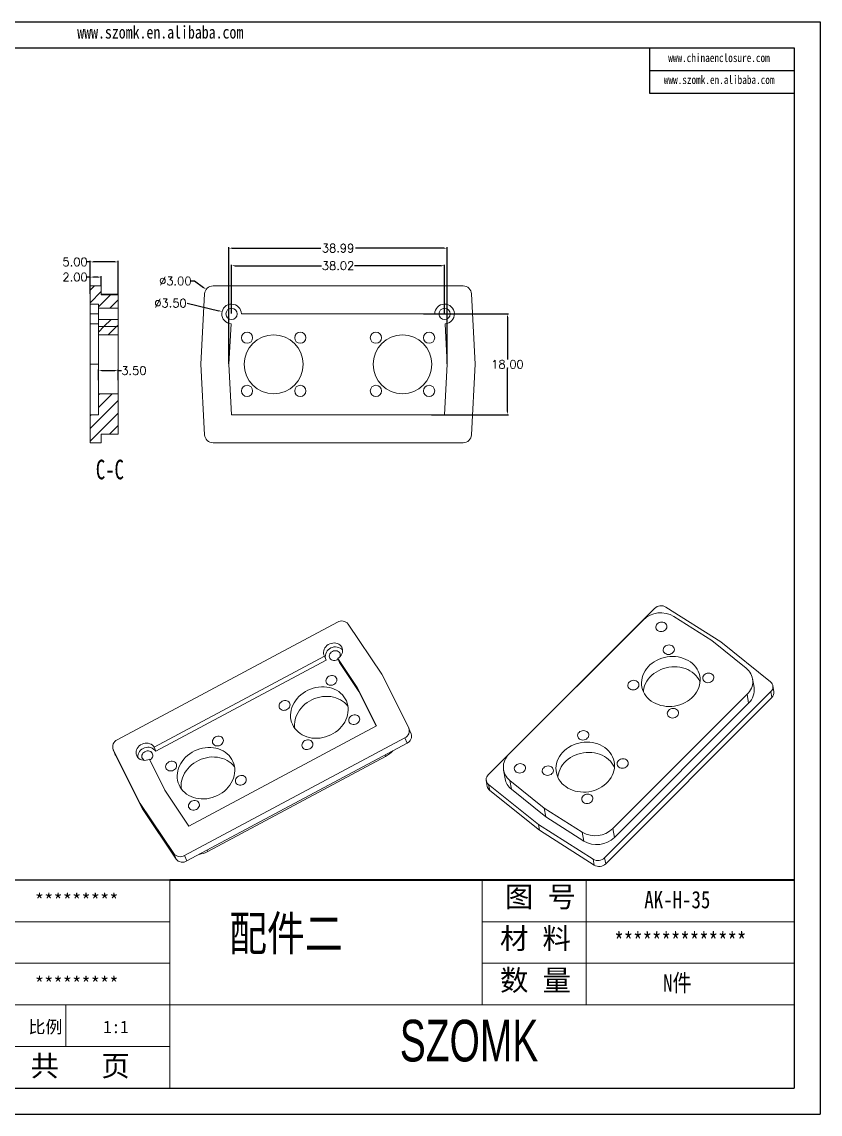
# Model space of a CAD drawing. Header units: inches. Extents: x 1430 to 4816, y 541 to 1061.
# Drawn here: x 3107.9 to 3250.4, y 573 to 768 of the extents above; entities that cross this region are included whole.
import ezdxf

# ---------------------------------------------------------------- set-up
doc = ezdxf.new("R2010")
doc.units = ezdxf.units.IN
doc.layers.add('10', color=7, linetype='Continuous')
doc.layers.add('文字', color=81, linetype='Continuous')
doc.layers.add('粗实线', color=7, linetype='Continuous', lineweight=30)
doc.layers.add('细实线', color=3, linetype='Continuous', lineweight=9)
doc.styles.add('SLDTEXTSTYLE6', font='TXT', dxfattribs={"width": 0.7})
doc.styles.get("Standard").update_dxf_attribs({"font": 'txt', "bigfont": 'gbcbig.shx'})
doc.styles.add('宋体', font='', dxfattribs={"width": 0.8, "height": 3.5})
doc.styles.add('长仿宋', font='', dxfattribs={"width": 0.7, "height": 4})
doc.styles.get('宋体').set_extended_font_data('SimSun')
doc.styles.get('长仿宋').set_extended_font_data('SimSun')
doc.dimstyles.new('2', dxfattribs={"dimtxt": 1.5, "dimasz": 0.6, "dimexe": 0.18, "dimexo": 0.0625, "dimgap": 0.09, "dimtad": 0, "dimtih": 1, "dimtoh": 1, "dimzin": 0, "dimdsep": 46, "dimtxsty": 'Standard', "dimcen": 0, "dimadec": 0, "dimazin": 2, "dimtfac": 1, "dimtofl": 0, "dimtmove": 0, "dimatfit": 3, "dimfxl": 1, "dimtolj": 1, "dimtzin": 0, "dimarcsym": 0})

# ---------------------------------------------------------------- blocks, each defined once
blk = doc.blocks.new('*D51')
at = {"color": 0, "lineweight": -2, "transparency": 16777216}
for p, q in [((3121.56, 704.02), (3121.56, 705.91)), ((3122.16, 705.73), (3124.46, 705.73)), ((3125.06, 704.02), (3125.06, 705.91)), ((3125.06, 705.73), (3125.66, 705.73))]:
    blk.add_line(p, q, dxfattribs=at)
at = {"color": 0, "transparency": 16777216}
for points in [[(3122.16, 705.83), (3122.16, 705.63), (3121.56, 705.73)], [(3124.46, 705.83), (3124.46, 705.63), (3125.06, 705.73)]]:
    blk.add_solid(points, dxfattribs=at)
at = {"layer": 'Defpoints', "color": 0, "transparency": 16777216}
for p in [(3125.06, 705.73), (3121.56, 703.96), (3125.06, 703.96)]:
    blk.add_point(p, dxfattribs=at)
at = {"color": 0, "transparency": 16777216, "insert": (3127.87, 705.73), "char_height": 1.5, "attachment_point": 5}
blk.add_mtext('\\A1;3.50', dxfattribs=at)
blk = doc.blocks.new('*D52')
at = {"color": 0, "lineweight": -2, "transparency": 16777216}
for p, q in [((3120.06, 722.42), (3119.46, 722.42)), ((3120.06, 719.77), (3120.06, 722.6)), ((3121.46, 722.42), (3120.66, 722.42)), ((3122.06, 720.91), (3122.06, 722.6))]:
    blk.add_line(p, q, dxfattribs=at)
at = {"color": 0, "transparency": 16777216}
for points in [[(3120.66, 722.52), (3120.66, 722.32), (3120.06, 722.42)], [(3121.46, 722.52), (3121.46, 722.32), (3122.06, 722.42)]]:
    blk.add_solid(points, dxfattribs=at)
at = {"layer": 'Defpoints', "color": 0, "transparency": 16777216}
for p in [(3120.06, 722.42), (3120.06, 719.7), (3122.06, 720.85)]:
    blk.add_point(p, dxfattribs=at)
at = {"color": 0, "transparency": 16777216, "insert": (3117.37, 722.42), "char_height": 1.5, "attachment_point": 5}
blk.add_mtext('\\A1;2.00', dxfattribs=at)
blk = doc.blocks.new('*D53')
at = {"color": 0, "lineweight": -2, "transparency": 16777216}
for p, q in [((3120.06, 725.13), (3119.46, 725.13)), ((3120.06, 719.41), (3120.06, 725.31)), ((3124.46, 725.13), (3120.66, 725.13)), ((3125.06, 719.41), (3125.06, 725.31))]:
    blk.add_line(p, q, dxfattribs=at)
at = {"color": 0, "transparency": 16777216}
for points in [[(3120.66, 725.23), (3120.66, 725.03), (3120.06, 725.13)], [(3124.46, 725.23), (3124.46, 725.03), (3125.06, 725.13)]]:
    blk.add_solid(points, dxfattribs=at)
at = {"layer": 'Defpoints', "color": 0, "transparency": 16777216}
for p in [(3120.06, 725.13), (3120.06, 719.35), (3125.06, 719.35)]:
    blk.add_point(p, dxfattribs=at)
at = {"color": 0, "transparency": 16777216, "insert": (3117.37, 725.13), "char_height": 1.5, "attachment_point": 5}
blk.add_mtext('\\A1;5.00', dxfattribs=at)
blk = doc.blocks.new('*D54')
at = {"color": 0, "lineweight": -2, "transparency": 16777216}
for p, q in [((3145.32, 715.91), (3145.32, 724.63)), ((3145.92, 724.45), (3161.36, 724.45)), ((3182.74, 724.45), (3167.29, 724.45)), ((3183.34, 715.91), (3183.34, 724.63))]:
    blk.add_line(p, q, dxfattribs=at)
at = {"color": 0, "transparency": 16777216}
for points in [[(3145.92, 724.55), (3145.92, 724.35), (3145.32, 724.45)], [(3182.74, 724.55), (3182.74, 724.35), (3183.34, 724.45)]]:
    blk.add_solid(points, dxfattribs=at)
at = {"layer": 'Defpoints', "color": 0, "transparency": 16777216}
for p in [(3183.34, 724.45), (3145.32, 715.85), (3183.34, 715.85)]:
    blk.add_point(p, dxfattribs=at)
at = {"color": 0, "transparency": 16777216, "insert": (3164.33, 724.45), "char_height": 1.5, "attachment_point": 5}
blk.add_mtext('\\A1;38.02', dxfattribs=at)
blk = doc.blocks.new('*D55')
at = {"color": 0, "lineweight": -2, "transparency": 16777216}
for p, q in [((3144.84, 706.91), (3144.84, 727.76)), ((3145.44, 727.58), (3161.24, 727.58)), ((3183.22, 727.58), (3167.42, 727.58)), ((3183.82, 706.91), (3183.82, 727.76))]:
    blk.add_line(p, q, dxfattribs=at)
at = {"color": 0, "transparency": 16777216}
for points in [[(3145.44, 727.68), (3145.44, 727.48), (3144.84, 727.58)], [(3183.22, 727.68), (3183.22, 727.48), (3183.82, 727.58)]]:
    blk.add_solid(points, dxfattribs=at)
at = {"layer": 'Defpoints', "color": 0, "transparency": 16777216}
for p in [(3144.84, 727.58), (3144.84, 706.85), (3183.82, 706.85)]:
    blk.add_point(p, dxfattribs=at)
at = {"color": 0, "transparency": 16777216, "insert": (3164.33, 727.58), "char_height": 1.5, "attachment_point": 5}
blk.add_mtext('\\A1;38.99', dxfattribs=at)
blk = doc.blocks.new('*D56')
at = {"color": 0, "lineweight": -2, "transparency": 16777216}
for p, q in [((3179.59, 715.85), (3194.76, 715.85)), ((3194.58, 715.25), (3194.58, 707.69)), ((3194.58, 698.45), (3194.58, 706.01)), ((3181.02, 697.85), (3194.76, 697.85))]:
    blk.add_line(p, q, dxfattribs=at)
at = {"color": 0, "transparency": 16777216}
for points in [[(3194.48, 715.25), (3194.68, 715.25), (3194.58, 715.85)], [(3194.48, 698.45), (3194.68, 698.45), (3194.58, 697.85)]]:
    blk.add_solid(points, dxfattribs=at)
at = {"layer": 'Defpoints', "color": 0, "transparency": 16777216}
for p in [(3179.53, 715.85), (3194.58, 715.85), (3180.95, 697.85)]:
    blk.add_point(p, dxfattribs=at)
at = {"color": 0, "transparency": 16777216, "insert": (3194.58, 706.85), "char_height": 1.5, "attachment_point": 5}
blk.add_mtext('\\A1;18.00', dxfattribs=at)
blk = doc.blocks.new('*D57')
at = {"color": 0, "lineweight": -2, "transparency": 16777216}
for p, q in [((3138.11, 721.73), (3138.71, 721.73)), ((3138.71, 721.73), (3140.3, 720.58))]:
    blk.add_line(p, q, dxfattribs=at)
at = {"color": 0, "transparency": 16777216}
blk.add_solid([(3140.36, 720.66), (3140.24, 720.5), (3140.79, 720.23)], dxfattribs=at)
at = {"layer": 'Defpoints', "color": 0, "transparency": 16777216}
for p in [(3140.79, 720.23), (3143.22, 718.47)]:
    blk.add_point(p, dxfattribs=at)
at = {"color": 0, "transparency": 16777216, "insert": (3135.27, 721.73), "char_height": 1.5, "attachment_point": 5}
blk.add_mtext('\\A1;∅3.00', dxfattribs=at)
blk = doc.blocks.new('*D58')
at = {"color": 0, "lineweight": -2, "transparency": 16777216}
blk.add_line((3137.37, 717.77), (3143.03, 716.4), dxfattribs=at)
at = {"color": 0, "transparency": 16777216}
blk.add_solid([(3143.06, 716.5), (3143.01, 716.3), (3143.62, 716.26)], dxfattribs=at)
at = {"layer": 'Defpoints', "color": 0, "transparency": 16777216}
for p in [(3143.62, 716.26), (3147.02, 715.43)]:
    blk.add_point(p, dxfattribs=at)
at = {"color": 0, "transparency": 16777216, "insert": (3134.41, 717.77), "char_height": 1.5, "attachment_point": 5}
blk.add_mtext('\\A1;∅3.50', dxfattribs=at)

msp = doc.modelspace()

# ---------------------------------------------------------------- hatches: boundary and pattern name
at = {"linetype": 'Continuous', "lineweight": 0}
h = msp.add_hatch(dxfattribs=at)
h.set_pattern_fill('ANSI31', color=4, scale=0.5, style=0)
h.paths.add_polyline_path([(3122.058, 720.846), (3120.058, 720.846), (3120.058, 717.596), (3121.558, 717.596), (3121.558, 716.846), (3125.058, 716.846), (3125.058, 719.226), (3122.058, 719.226)], flags=0)
h = msp.add_hatch(dxfattribs=at)
h.set_pattern_fill('ANSI31', color=4, scale=0.5, style=0)
h.paths.add_polyline_path([(3121.558, 713.57), (3125.058, 713.57), (3125.058, 714.846), (3121.558, 714.846)], flags=0)
h = msp.add_hatch(dxfattribs=at)
h.set_pattern_fill('ANSI31', color=4, scale=0.5, style=0)
h.paths.add_polyline_path([(3121.558, 712.096), (3125.058, 712.096), (3125.058, 713.57), (3121.558, 713.57)], flags=0)
h = msp.add_hatch(dxfattribs=at)
h.set_pattern_fill('ANSI31', color=4, scale=0.5, style=0)
h.paths.add_polyline_path([(3120.058, 692.846), (3122.058, 692.846), (3122.058, 694.346), (3125.058, 694.346), (3125.058, 701.596), (3121.558, 701.596), (3121.558, 697.846), (3120.058, 697.846)], flags=0)

# ---------------------------------------------------------------- linework, layer by layer
for p, q in [((2974.553, 767.996), (3250.395, 767.996)), ((3250.395, 767.996), (3250.395, 572.957)), ((2981.691, 763.353), (3245.751, 763.353)), ((3219.952, 763.353), (3219.952, 755.29)), ((3245.751, 763.353), (3245.751, 577.601)), ((3219.952, 759.322), (3245.751, 759.322)), ((3219.952, 755.29), (3245.751, 755.29)), ((3134.3, 614.751), (3078.574, 614.751)), ((2981.691, 577.601), (3245.751, 577.601)), ((2974.553, 572.957), (3250.395, 572.957))]:
    msp.add_line(p, q)
at = {"color": 7, "linetype": 'Continuous', "lineweight": 15}
for p, q in [((3120.058, 720.846), (3120.058, 717.596)), ((3120.058, 720.846), (3122.058, 720.846)), ((3122.058, 720.846), (3122.058, 719.226)), ((3142.001, 720.846), (3186.657, 720.846)), ((3122.058, 719.346), (3125.058, 719.346)), ((3125.058, 719.226), (3122.058, 719.226)), ((3125.058, 719.346), (3125.058, 719.226)), ((3125.058, 716.846), (3125.058, 719.226)), ((3139.829, 706.846), (3140.503, 719.426)), ((3188.829, 706.846), (3188.155, 719.426)), ((3120.058, 717.596), (3120.058, 715.846)), ((3121.558, 717.596), (3120.058, 717.596)), ((3121.558, 715.846), (3120.058, 715.846)), ((3120.058, 715.846), (3120.058, 714.098)), ((3121.558, 717.596), (3121.558, 716.846)), ((3125.058, 716.846), (3121.558, 716.846)), ((3121.558, 716.846), (3121.558, 714.846)), ((3125.058, 714.846), (3125.058, 716.846)), ((3181.59, 715.846), (3147.068, 715.846)), ((3121.558, 714.098), (3120.058, 714.098)), ((3120.058, 714.098), (3120.058, 706.846)), ((3121.558, 714.846), (3125.058, 714.846)), ((3121.558, 714.846), (3121.558, 713.57)), ((3125.058, 713.57), (3125.058, 714.846)), ((3145.225, 714.098), (3144.836, 706.846)), ((3183.822, 706.846), (3183.433, 714.098)), ((3125.058, 713.57), (3121.558, 713.57)), ((3121.558, 713.57), (3121.558, 712.096)), ((3125.058, 712.096), (3121.558, 712.096)), ((3121.558, 712.096), (3121.558, 701.596)), ((3125.058, 712.096), (3125.058, 713.57)), ((3125.058, 701.596), (3125.058, 712.096)), ((3121.558, 706.846), (3120.058, 706.846)), ((3120.058, 706.846), (3120.058, 697.846)), ((3139.829, 706.846), (3140.503, 694.265)), ((3144.836, 706.846), (3145.318, 697.846)), ((3183.34, 697.846), (3183.822, 706.846)), ((3188.829, 706.846), (3188.155, 694.265)), ((3121.558, 701.596), (3125.058, 701.596)), ((3121.558, 701.596), (3121.558, 697.846)), ((3125.058, 694.346), (3125.058, 701.596)), ((3120.058, 697.846), (3121.558, 697.846)), ((3120.058, 697.846), (3120.058, 692.846)), ((3145.318, 697.846), (3183.34, 697.846)), ((3125.058, 694.346), (3122.058, 694.346)), ((3122.058, 694.346), (3122.058, 692.846)), ((3122.058, 692.846), (3120.058, 692.846)), ((3186.657, 692.846), (3142.001, 692.846)), ((3220.82, 663.257), (3191.151, 633.574)), ((3232.648, 657.276), (3222.868, 663.5)), ((3218.808, 661.189), (3194.839, 637.208)), ((3231.044, 657.525), (3224.27, 661.836)), ((3124.897, 639.789), (3164.206, 660.814)), ((3172.131, 651.511), (3166.134, 660.472)), ((3237.197, 652.593), (3231.044, 657.525)), ((3232.648, 657.276), (3241.531, 650.156)), ((3161.893, 654.74), (3131.506, 638.487)), ((3162.196, 654.014), (3131.808, 637.761)), ((3162.196, 654.014), (3161.893, 654.74)), ((3167.723, 649.153), (3164.266, 654.319)), ((3164.266, 654.319), (3164.569, 653.593)), ((3168.026, 648.427), (3164.569, 653.593)), ((3172.131, 651.511), (3176.941, 641.915)), ((3238.601, 649.16), (3238.326, 650.738)), ((3171.164, 642.289), (3167.723, 649.153)), ((3168.026, 648.427), (3167.723, 649.153)), ((3171.116, 642.263), (3168.026, 648.427)), ((3211.921, 618.724), (3241.589, 648.407)), ((3213.383, 623.949), (3237.352, 647.93)), ((3237.627, 646.352), (3237.352, 647.93)), ((3241.773, 647.355), (3241.589, 648.407)), ((3242.138, 648.408), (3241.954, 649.46)), ((3212.104, 617.671), (3241.773, 647.355)), ((3213.658, 622.37), (3237.627, 646.352)), ((3137.696, 624.388), (3171.164, 642.289)), ((3177.376, 640.878), (3176.973, 641.846)), ((3176.232, 640.163), (3136.923, 619.138)), ((3176.636, 639.194), (3176.232, 640.163)), ((3124.157, 638.106), (3124.56, 637.138)), ((3128.999, 628.441), (3124.189, 638.037)), ((3124.189, 638.037), (3124.592, 637.069)), ((3131.506, 638.487), (3131.808, 637.761)), ((3176.636, 639.194), (3137.327, 618.17)), ((3124.592, 637.069), (3124.56, 637.138)), ((3129.402, 627.473), (3124.592, 637.069)), ((3130.633, 636.331), (3133.406, 630.799)), ((3172.821, 636.829), (3141.063, 619.843)), ((3193.865, 634.4), (3194.14, 632.821)), ((3190.786, 632.521), (3190.97, 631.468)), ((3194.993, 632.545), (3201.147, 627.613)), ((3194.993, 632.545), (3195.268, 630.966)), ((3133.406, 630.799), (3137.696, 624.388)), ((3200.093, 624.705), (3191.209, 631.825)), ((3191.209, 631.825), (3191.393, 630.773)), ((3200.276, 623.653), (3191.393, 630.773)), ((3195.268, 630.966), (3201.422, 626.034)), ((3128.999, 628.441), (3134.995, 619.48)), ((3128.999, 628.441), (3129.402, 627.473)), ((3129.402, 627.473), (3135.399, 618.512)), ((3201.147, 627.613), (3207.921, 623.302)), ((3201.147, 627.613), (3201.422, 626.034)), ((3200.093, 624.705), (3209.872, 618.481)), ((3200.276, 623.653), (3200.093, 624.705)), ((3201.422, 626.034), (3208.196, 621.723)), ((3200.276, 623.653), (3210.056, 617.429)), ((3208.196, 621.723), (3207.921, 623.302)), ((3213.383, 623.949), (3213.658, 622.37)), ((3135.399, 618.512), (3134.995, 619.48)), ((3136.923, 619.138), (3137.327, 618.17)), ((3210.056, 617.429), (3209.872, 618.481)), ((3211.921, 618.724), (3212.104, 617.671))]:
    msp.add_line(p, q, dxfattribs=at)
at = {"color": 8, "linetype": 'Continuous', "lineweight": 15}
for p, q in [((3172.821, 636.829), (3172.71, 637.095)), ((3140.953, 620.109), (3141.063, 619.843))]:
    msp.add_line(p, q, dxfattribs=at)
at = {"color": 7, "linetype": 'Continuous', "lineweight": 15, "flags": 128}
for points in [[(3222.714, 660.644), (3222.532, 660.745), (3222.327, 660.808), (3222.107, 660.829), (3221.884, 660.808), (3221.67, 660.745), (3221.474, 660.644), (3221.308, 660.509), (3221.179, 660.348), (3221.093, 660.168), (3221.056, 659.979), (3221.068, 659.79), (3221.129, 659.61), (3221.237, 659.449), (3221.385, 659.314), (3221.567, 659.213), (3221.773, 659.15), (3221.993, 659.129), (3222.215, 659.15), (3222.43, 659.213), (3222.625, 659.314), (3222.792, 659.449), (3222.921, 659.61), (3223.006, 659.79), (3223.044, 659.979), (3223.032, 660.168), (3222.97, 660.348), (3222.863, 660.509), (3222.714, 660.644)], [(3164.266, 654.319), (3164.503, 654.484), (3164.71, 654.679), (3164.882, 654.898), (3165.014, 655.136), (3165.102, 655.385), (3165.144, 655.639), (3165.139, 655.892), (3165.086, 656.135), (3164.988, 656.362), (3164.848, 656.568), (3164.668, 656.745), (3164.454, 656.891), (3164.211, 656.999), (3163.948, 657.068), (3163.67, 657.095), (3163.385, 657.08), (3163.102, 657.023), (3162.828, 656.926), (3162.571, 656.791), (3162.338, 656.622), (3162.134, 656.424), (3161.967, 656.203), (3161.84, 655.963), (3161.758, 655.713), (3161.721, 655.459), (3161.732, 655.207), (3161.79, 654.965), (3161.893, 654.74)], [(3164.616, 655.309), (3164.499, 655.461), (3164.343, 655.582), (3164.156, 655.666), (3163.949, 655.708), (3163.731, 655.707), (3163.513, 655.662), (3163.306, 655.576), (3163.121, 655.452), (3162.967, 655.298), (3162.851, 655.121), (3162.78, 654.93), (3162.757, 654.734), (3162.782, 654.543), (3162.856, 654.367), (3162.973, 654.215), (3163.129, 654.094), (3163.316, 654.01), (3163.523, 653.968), (3163.741, 653.969), (3163.959, 654.014), (3164.165, 654.1), (3164.317, 654.197)], [(3224.032, 656.555), (3223.851, 656.656), (3223.645, 656.719), (3223.425, 656.74), (3223.202, 656.719), (3222.988, 656.656), (3222.793, 656.555), (3222.626, 656.42), (3222.497, 656.259), (3222.412, 656.079), (3222.374, 655.89), (3222.386, 655.701), (3222.448, 655.521), (3222.555, 655.36), (3222.704, 655.225), (3222.885, 655.124), (3223.091, 655.061), (3223.311, 655.04), (3223.534, 655.061), (3223.748, 655.124), (3223.943, 655.225), (3224.11, 655.36), (3224.239, 655.521), (3224.325, 655.7), (3224.362, 655.89), (3224.35, 656.079), (3224.289, 656.259), (3224.181, 656.42), (3224.032, 656.555)], [(3227.224, 653.703), (3226.838, 653.952), (3226.424, 654.167), (3225.985, 654.346), (3225.526, 654.488), (3225.051, 654.591), (3224.565, 654.654), (3224.07, 654.678), (3223.573, 654.66), (3223.077, 654.603), (3222.587, 654.506), (3222.107, 654.37), (3221.642, 654.196), (3221.196, 653.986), (3220.774, 653.742), (3220.377, 653.466), (3220.012, 653.161), (3219.68, 652.828), (3219.385, 652.473), (3219.129, 652.096), (3218.915, 651.703), (3218.744, 651.296), (3218.619, 650.88), (3218.54, 650.457), (3218.508, 650.032), (3218.524, 649.609), (3218.587, 649.191), (3218.696, 648.783), (3218.851, 648.387), (3219.05, 648.008), (3219.292, 647.649), (3219.574, 647.314), (3219.893, 647.004), (3220.248, 646.724), (3220.634, 646.475), (3221.048, 646.26), (3221.486, 646.08), (3221.945, 645.939), (3222.42, 645.836), (3222.907, 645.772), (3223.401, 645.749), (3223.899, 645.766), (3224.395, 645.824), (3224.885, 645.921), (3225.364, 646.057), (3225.829, 646.231), (3226.275, 646.441), (3226.698, 646.685), (3227.094, 646.961), (3227.459, 647.266), (3227.791, 647.598), (3228.087, 647.954), (3228.342, 648.33), (3228.556, 648.724), (3228.727, 649.13), (3228.852, 649.547), (3228.931, 649.97), (3228.963, 650.394), (3228.947, 650.818), (3228.885, 651.235), (3228.775, 651.644), (3228.62, 652.039), (3228.421, 652.418), (3228.179, 652.777), (3227.898, 653.113), (3227.578, 653.423), (3227.224, 653.703)], [(3218.84, 648.412), (3218.861, 648.615), (3218.94, 649.038), (3219.065, 649.455), (3219.236, 649.861), (3219.45, 650.255), (3219.705, 650.631), (3220.001, 650.987), (3220.333, 651.319), (3220.698, 651.624), (3221.094, 651.9), (3221.517, 652.144), (3221.963, 652.354), (3222.428, 652.528), (3222.908, 652.664), (3223.398, 652.761), (3223.893, 652.819), (3224.391, 652.836), (3224.885, 652.813), (3225.372, 652.749), (3225.847, 652.646), (3226.306, 652.504), (3226.744, 652.325), (3227.158, 652.11), (3227.544, 651.861), (3227.899, 651.581), (3228.218, 651.271), (3228.5, 650.936), (3228.742, 650.577), (3228.941, 650.198), (3228.952, 650.173)], [(3231.079, 651.516), (3231.228, 651.382), (3231.335, 651.22), (3231.397, 651.041), (3231.409, 650.851), (3231.371, 650.662), (3231.286, 650.482), (3231.157, 650.321), (3230.99, 650.187), (3230.795, 650.085), (3230.58, 650.022), (3230.358, 650.001), (3230.138, 650.023), (3229.932, 650.085), (3229.75, 650.187), (3229.602, 650.322), (3229.494, 650.483), (3229.433, 650.663), (3229.421, 650.852), (3229.458, 651.041), (3229.544, 651.221), (3229.673, 651.382), (3229.839, 651.517), (3230.035, 651.618), (3230.249, 651.681), (3230.472, 651.702), (3230.692, 651.681), (3230.897, 651.618), (3231.079, 651.516)], [(3162.251, 649.933), (3162.178, 650.109), (3162.152, 650.3), (3162.175, 650.495), (3162.247, 650.687), (3162.362, 650.864), (3162.517, 651.018), (3162.702, 651.141), (3162.908, 651.228), (3163.126, 651.272), (3163.344, 651.274), (3163.552, 651.232), (3163.738, 651.148), (3163.894, 651.027), (3164.012, 650.875), (3164.085, 650.699), (3164.111, 650.508), (3164.087, 650.312), (3164.016, 650.121), (3163.9, 649.944), (3163.746, 649.789), (3163.561, 649.666), (3163.354, 649.58), (3163.136, 649.535), (3162.918, 649.534), (3162.711, 649.576), (3162.525, 649.66), (3162.369, 649.781), (3162.251, 649.933)], [(3217.721, 650.24), (3217.539, 650.341), (3217.333, 650.404), (3217.113, 650.425), (3216.891, 650.404), (3216.676, 650.341), (3216.481, 650.24), (3216.315, 650.105), (3216.186, 649.944), (3216.1, 649.765), (3216.062, 649.575), (3216.075, 649.386), (3216.136, 649.206), (3216.244, 649.045), (3216.392, 648.91), (3216.574, 648.809), (3216.78, 648.746), (3217, 648.725), (3217.222, 648.746), (3217.437, 648.809), (3217.632, 648.91), (3217.798, 649.045), (3217.928, 649.206), (3218.013, 649.386), (3218.051, 649.575), (3218.038, 649.764), (3217.977, 649.944), (3217.869, 650.105), (3217.721, 650.24)], [(3165.612, 647.136), (3165.376, 647.493), (3165.101, 647.824), (3164.789, 648.127), (3164.442, 648.398), (3164.065, 648.635), (3163.659, 648.837), (3163.229, 649.001), (3162.779, 649.125), (3162.312, 649.209), (3161.834, 649.252), (3161.348, 649.253), (3160.859, 649.213), (3160.371, 649.132), (3159.888, 649.01), (3159.416, 648.849), (3158.958, 648.649), (3158.518, 648.414), (3158.101, 648.145), (3157.709, 647.844), (3157.348, 647.515), (3157.019, 647.159), (3156.727, 646.782), (3156.473, 646.384), (3156.26, 645.972), (3156.09, 645.547), (3155.964, 645.115), (3155.883, 644.678), (3155.849, 644.241), (3155.862, 643.809), (3155.921, 643.383), (3156.026, 642.97), (3156.175, 642.572), (3156.369, 642.192), (3156.604, 641.836), (3156.879, 641.504), (3157.191, 641.202), (3157.538, 640.93), (3157.916, 640.693), (3158.322, 640.491), (3158.751, 640.328), (3159.202, 640.203), (3159.668, 640.119), (3160.146, 640.076), (3160.632, 640.075), (3161.122, 640.115), (3161.61, 640.197), (3162.092, 640.318), (3162.564, 640.48), (3163.023, 640.679), (3163.462, 640.914), (3163.88, 641.183), (3164.271, 641.484), (3164.633, 641.813), (3164.961, 642.169), (3165.254, 642.547), (3165.508, 642.944), (3165.721, 643.356), (3165.891, 643.781), (3166.017, 644.213), (3166.097, 644.65), (3166.131, 645.087), (3166.119, 645.52), (3166.06, 645.945), (3165.955, 646.358), (3165.805, 646.757), (3165.612, 647.136)], [(3156.6, 641.841), (3156.568, 642.114), (3156.555, 642.547), (3156.589, 642.984), (3156.67, 643.42), (3156.796, 643.853), (3156.966, 644.277), (3157.179, 644.69), (3157.433, 645.087), (3157.725, 645.465), (3158.054, 645.82), (3158.415, 646.15), (3158.807, 646.451), (3159.224, 646.72), (3159.664, 646.955), (3160.122, 647.154), (3160.594, 647.315), (3161.077, 647.437), (3161.565, 647.519), (3162.054, 647.559), (3162.54, 647.557), (3163.018, 647.515), (3163.485, 647.431), (3163.935, 647.306), (3164.365, 647.142), (3164.771, 646.941), (3165.148, 646.703), (3165.495, 646.432), (3165.807, 646.129), (3166.082, 645.798), (3166.086, 645.793)], [(3153.889, 645.46), (3153.815, 645.636), (3153.789, 645.827), (3153.813, 646.023), (3153.884, 646.214), (3154, 646.391), (3154.154, 646.545), (3154.339, 646.669), (3154.546, 646.755), (3154.764, 646.8), (3154.982, 646.801), (3155.189, 646.759), (3155.376, 646.675), (3155.531, 646.554), (3155.649, 646.402), (3155.723, 646.226), (3155.748, 646.035), (3155.725, 645.839), (3155.654, 645.648), (3155.538, 645.471), (3155.383, 645.317), (3155.198, 645.194), (3154.992, 645.107), (3154.774, 645.062), (3154.556, 645.061), (3154.348, 645.103), (3154.162, 645.187), (3154.006, 645.308), (3153.889, 645.46)], [(3166.331, 642.926), (3166.449, 642.774), (3166.605, 642.653), (3166.791, 642.569), (3166.999, 642.527), (3167.217, 642.528), (3167.434, 642.573), (3167.641, 642.66), (3167.826, 642.783), (3167.98, 642.937), (3168.096, 643.114), (3168.168, 643.305), (3168.191, 643.501), (3168.165, 643.692), (3168.092, 643.868), (3167.974, 644.02), (3167.818, 644.141), (3167.632, 644.225), (3167.425, 644.267), (3167.207, 644.266), (3166.989, 644.221), (3166.782, 644.135), (3166.597, 644.011), (3166.443, 643.857), (3166.327, 643.68), (3166.256, 643.489), (3166.232, 643.293), (3166.258, 643.102), (3166.331, 642.926)], [(3224.768, 645.201), (3224.916, 645.067), (3225.024, 644.906), (3225.085, 644.726), (3225.097, 644.537), (3225.06, 644.347), (3224.974, 644.168), (3224.845, 644.006), (3224.679, 643.872), (3224.483, 643.771), (3224.269, 643.708), (3224.046, 643.686), (3223.826, 643.708), (3223.621, 643.771), (3223.439, 643.872), (3223.29, 644.007), (3223.183, 644.168), (3223.121, 644.348), (3223.109, 644.537), (3223.147, 644.726), (3223.232, 644.906), (3223.361, 645.067), (3223.528, 645.202), (3223.723, 645.303), (3223.937, 645.366), (3224.16, 645.387), (3224.38, 645.366), (3224.586, 645.303), (3224.768, 645.201)], [(3143.766, 640.046), (3143.648, 640.198), (3143.492, 640.319), (3143.306, 640.403), (3143.099, 640.445), (3142.88, 640.444), (3142.663, 640.399), (3142.456, 640.313), (3142.271, 640.19), (3142.117, 640.035), (3142.001, 639.858), (3141.929, 639.667), (3141.906, 639.471), (3141.932, 639.28), (3142.005, 639.104), (3142.123, 638.952), (3142.279, 638.831), (3142.465, 638.747), (3142.672, 638.705), (3142.891, 638.706), (3143.108, 638.751), (3143.315, 638.838), (3143.5, 638.961), (3143.654, 639.115), (3143.77, 639.292), (3143.841, 639.483), (3143.865, 639.679), (3143.839, 639.87), (3143.766, 640.046)], [(3157.969, 638.454), (3158.087, 638.301), (3158.242, 638.18), (3158.429, 638.097), (3158.636, 638.054), (3158.854, 638.056), (3159.072, 638.101), (3159.279, 638.187), (3159.464, 638.31), (3159.618, 638.464), (3159.734, 638.641), (3159.805, 638.833), (3159.829, 639.029), (3159.803, 639.219), (3159.729, 639.395), (3159.612, 639.548), (3159.456, 639.669), (3159.27, 639.752), (3159.062, 639.795), (3158.844, 639.793), (3158.626, 639.748), (3158.42, 639.662), (3158.235, 639.539), (3158.08, 639.385), (3157.965, 639.208), (3157.893, 639.016), (3157.87, 638.82), (3157.895, 638.63), (3157.969, 638.454)], [(3208.752, 641.266), (3208.9, 641.131), (3209.008, 640.97), (3209.069, 640.79), (3209.082, 640.601), (3209.044, 640.412), (3208.958, 640.232), (3208.829, 640.071), (3208.663, 639.936), (3208.467, 639.835), (3208.253, 639.772), (3208.03, 639.751), (3207.811, 639.772), (3207.605, 639.835), (3207.423, 639.937), (3207.275, 640.071), (3207.167, 640.233), (3207.106, 640.412), (3207.093, 640.602), (3207.131, 640.791), (3207.216, 640.971), (3207.346, 641.132), (3207.512, 641.266), (3207.707, 641.368), (3207.922, 641.431), (3208.144, 641.452), (3208.364, 641.43), (3208.57, 641.368), (3208.752, 641.266)], [(3131.506, 638.487), (3131.36, 638.69), (3131.175, 638.864), (3130.958, 639.005), (3130.713, 639.109), (3130.447, 639.173), (3130.168, 639.195), (3129.883, 639.175), (3129.601, 639.113), (3129.328, 639.011), (3129.074, 638.872), (3128.843, 638.7), (3128.644, 638.499), (3128.482, 638.275), (3128.36, 638.034), (3128.282, 637.782), (3128.252, 637.528), (3128.268, 637.277), (3128.331, 637.037), (3128.44, 636.814), (3128.59, 636.615), (3128.779, 636.445), (3129, 636.308), (3129.248, 636.209), (3129.516, 636.15), (3129.796, 636.133), (3130.081, 636.158), (3130.363, 636.224), (3130.633, 636.331)], [(3131.148, 637.408), (3131.03, 637.56), (3130.874, 637.682), (3130.688, 637.765), (3130.481, 637.808), (3130.263, 637.806), (3130.045, 637.761), (3129.838, 637.675), (3129.653, 637.552), (3129.499, 637.398), (3129.383, 637.22), (3129.312, 637.029), (3129.288, 636.833), (3129.314, 636.642), (3129.387, 636.467), (3129.505, 636.314), (3129.661, 636.193), (3129.784, 636.132)], [(3145.366, 636.307), (3145.13, 636.664), (3144.856, 636.995), (3144.543, 637.298), (3144.197, 637.569), (3143.819, 637.807), (3143.413, 638.008), (3142.983, 638.172), (3142.533, 638.297), (3142.067, 638.381), (3141.588, 638.423), (3141.102, 638.425), (3140.613, 638.385), (3140.125, 638.303), (3139.643, 638.181), (3139.17, 638.02), (3138.712, 637.821), (3138.272, 637.586), (3137.855, 637.316), (3137.464, 637.016), (3137.102, 636.686), (3136.774, 636.331), (3136.481, 635.953), (3136.227, 635.556), (3136.014, 635.143), (3135.844, 634.719), (3135.718, 634.286), (3135.638, 633.85), (3135.604, 633.413), (3135.616, 632.98), (3135.675, 632.555), (3135.78, 632.141), (3135.93, 631.743), (3136.123, 631.364), (3136.358, 631.007), (3136.633, 630.676), (3136.946, 630.373), (3137.292, 630.102), (3137.67, 629.864), (3138.076, 629.663), (3138.506, 629.499), (3138.956, 629.375), (3139.422, 629.291), (3139.901, 629.248), (3140.387, 629.246), (3140.876, 629.287), (3141.364, 629.368), (3141.846, 629.49), (3142.319, 629.651), (3142.777, 629.85), (3143.217, 630.086), (3143.634, 630.355), (3144.025, 630.655), (3144.387, 630.985), (3144.715, 631.34), (3145.008, 631.718), (3145.262, 632.115), (3145.475, 632.528), (3145.645, 632.952), (3145.771, 633.385), (3145.851, 633.822), (3145.885, 634.258), (3145.873, 634.691), (3145.814, 635.116), (3145.709, 635.53), (3145.559, 635.928), (3145.366, 636.307)], [(3211.943, 638.415), (3211.557, 638.664), (3211.143, 638.879), (3210.705, 639.058), (3210.246, 639.2), (3209.771, 639.303), (3209.284, 639.366), (3208.789, 639.389), (3208.292, 639.372), (3207.796, 639.314), (3207.306, 639.217), (3206.826, 639.081), (3206.362, 638.907), (3205.916, 638.697), (3205.493, 638.454), (3205.097, 638.178), (3204.731, 637.872), (3204.399, 637.54), (3204.104, 637.184), (3203.848, 636.808), (3203.634, 636.415), (3203.464, 636.008), (3203.338, 635.591), (3203.26, 635.169), (3203.228, 634.744), (3203.243, 634.321), (3203.306, 633.903), (3203.415, 633.494), (3203.57, 633.099), (3203.77, 632.72), (3204.011, 632.361), (3204.293, 632.025), (3204.613, 631.716), (3204.967, 631.435), (3205.353, 631.186), (3205.767, 630.971), (3206.205, 630.792), (3206.664, 630.65), (3207.139, 630.547), (3207.626, 630.484), (3208.12, 630.461), (3208.618, 630.478), (3209.114, 630.535), (3209.604, 630.633), (3210.083, 630.769), (3210.548, 630.942), (3210.994, 631.152), (3211.417, 631.396), (3211.813, 631.672), (3212.179, 631.978), (3212.511, 632.31), (3212.806, 632.666), (3213.062, 633.042), (3213.276, 633.435), (3213.446, 633.842), (3213.571, 634.258), (3213.65, 634.681), (3213.682, 635.106), (3213.667, 635.529), (3213.604, 635.947), (3213.495, 636.355), (3213.34, 636.751), (3213.14, 637.13), (3212.899, 637.489), (3212.617, 637.825), (3212.297, 638.134), (3211.943, 638.415)], [(3135.403, 635.573), (3135.286, 635.726), (3135.13, 635.847), (3134.944, 635.931), (3134.736, 635.973), (3134.518, 635.971), (3134.3, 635.926), (3134.094, 635.84), (3133.909, 635.717), (3133.754, 635.563), (3133.638, 635.386), (3133.567, 635.194), (3133.544, 634.998), (3133.569, 634.808), (3133.643, 634.632), (3133.761, 634.479), (3133.916, 634.358), (3134.103, 634.275), (3134.31, 634.232), (3134.528, 634.234), (3134.746, 634.279), (3134.953, 634.365), (3135.138, 634.488), (3135.292, 634.642), (3135.408, 634.819), (3135.479, 635.011), (3135.503, 635.207), (3135.477, 635.397), (3135.403, 635.573)], [(3136.354, 631.012), (3136.322, 631.286), (3136.31, 631.718), (3136.344, 632.155), (3136.424, 632.592), (3136.55, 633.024), (3136.72, 633.449), (3136.933, 633.861), (3137.187, 634.259), (3137.48, 634.637), (3137.808, 634.992), (3138.17, 635.321), (3138.561, 635.622), (3138.978, 635.891), (3139.418, 636.126), (3139.876, 636.326), (3140.349, 636.487), (3140.831, 636.609), (3141.319, 636.69), (3141.808, 636.73), (3142.294, 636.729), (3142.773, 636.686), (3143.239, 636.602), (3143.689, 636.478), (3144.119, 636.314), (3144.525, 636.112), (3144.903, 635.875), (3145.249, 635.604), (3145.561, 635.301), (3145.836, 634.97), (3145.84, 634.964)], [(3203.559, 633.123), (3203.58, 633.327), (3203.659, 633.75), (3203.785, 634.166), (3203.955, 634.573), (3204.169, 634.966), (3204.425, 635.343), (3204.72, 635.698), (3205.052, 636.03), (3205.418, 636.336), (3205.814, 636.612), (3206.237, 636.856), (3206.682, 637.066), (3207.147, 637.239), (3207.627, 637.376), (3208.117, 637.473), (3208.613, 637.53), (3209.11, 637.548), (3209.605, 637.524), (3210.092, 637.461), (3210.567, 637.358), (3211.025, 637.216), (3211.464, 637.037), (3211.878, 636.822), (3212.264, 636.573), (3212.618, 636.292), (3212.938, 635.983), (3213.22, 635.647), (3213.461, 635.288), (3213.66, 634.909), (3213.672, 634.885)], [(3215.798, 636.228), (3215.617, 636.329), (3215.411, 636.392), (3215.191, 636.414), (3214.968, 636.392), (3214.754, 636.329), (3214.559, 636.228), (3214.392, 636.093), (3214.263, 635.932), (3214.178, 635.753), (3214.14, 635.563), (3214.152, 635.374), (3214.214, 635.194), (3214.321, 635.033), (3214.47, 634.898), (3214.651, 634.797), (3214.857, 634.734), (3215.077, 634.713), (3215.3, 634.734), (3215.514, 634.797), (3215.709, 634.898), (3215.876, 635.033), (3216.005, 635.194), (3216.091, 635.374), (3216.128, 635.563), (3216.116, 635.752), (3216.055, 635.932), (3215.947, 636.093), (3215.798, 636.228)], [(3197.454, 635.37), (3197.272, 635.472), (3197.066, 635.535), (3196.846, 635.556), (3196.624, 635.535), (3196.409, 635.472), (3196.214, 635.371), (3196.047, 635.236), (3195.918, 635.075), (3195.833, 634.895), (3195.795, 634.706), (3195.807, 634.517), (3195.869, 634.337), (3195.976, 634.176), (3196.125, 634.041), (3196.307, 633.94), (3196.512, 633.877), (3196.732, 633.855), (3196.955, 633.877), (3197.169, 633.939), (3197.365, 634.041), (3197.531, 634.175), (3197.66, 634.336), (3197.746, 634.516), (3197.783, 634.705), (3197.771, 634.895), (3197.71, 635.074), (3197.602, 635.236), (3197.454, 635.37)], [(3202.44, 634.951), (3202.589, 634.817), (3202.696, 634.655), (3202.758, 634.476), (3202.77, 634.286), (3202.732, 634.097), (3202.647, 633.918), (3202.518, 633.756), (3202.351, 633.622), (3202.156, 633.52), (3201.942, 633.458), (3201.719, 633.436), (3201.499, 633.458), (3201.293, 633.521), (3201.111, 633.622), (3200.963, 633.757), (3200.855, 633.918), (3200.794, 634.098), (3200.782, 634.287), (3200.819, 634.476), (3200.905, 634.656), (3201.034, 634.817), (3201.201, 634.952), (3201.396, 635.053), (3201.61, 635.116), (3201.833, 635.137), (3202.053, 635.116), (3202.259, 635.053), (3202.44, 634.951)], [(3147.846, 633.039), (3147.92, 632.864), (3147.945, 632.673), (3147.922, 632.477), (3147.85, 632.286), (3147.735, 632.108), (3147.58, 631.954), (3147.395, 631.831), (3147.189, 631.745), (3146.971, 631.7), (3146.753, 631.698), (3146.545, 631.741), (3146.359, 631.824), (3146.203, 631.946), (3146.086, 632.098), (3146.012, 632.274), (3145.986, 632.464), (3146.01, 632.66), (3146.081, 632.852), (3146.197, 633.029), (3146.351, 633.183), (3146.536, 633.306), (3146.743, 633.392), (3146.961, 633.437), (3147.179, 633.439), (3147.386, 633.397), (3147.572, 633.313), (3147.728, 633.192), (3147.846, 633.039)], [(3209.487, 629.913), (3209.305, 630.014), (3209.099, 630.077), (3208.879, 630.099), (3208.657, 630.077), (3208.442, 630.015), (3208.247, 629.913), (3208.081, 629.779), (3207.952, 629.618), (3207.866, 629.438), (3207.828, 629.249), (3207.841, 629.059), (3207.902, 628.88), (3208.01, 628.718), (3208.158, 628.584), (3208.34, 628.482), (3208.546, 628.419), (3208.766, 628.398), (3208.988, 628.419), (3209.203, 628.482), (3209.398, 628.583), (3209.564, 628.718), (3209.694, 628.879), (3209.779, 629.059), (3209.817, 629.248), (3209.804, 629.437), (3209.743, 629.617), (3209.635, 629.778), (3209.487, 629.913)], [(3139.484, 628.567), (3139.557, 628.391), (3139.583, 628.2), (3139.559, 628.004), (3139.488, 627.813), (3139.372, 627.636), (3139.218, 627.482), (3139.033, 627.358), (3138.826, 627.272), (3138.608, 627.227), (3138.39, 627.226), (3138.183, 627.268), (3137.997, 627.352), (3137.841, 627.473), (3137.723, 627.625), (3137.65, 627.801), (3137.624, 627.992), (3137.647, 628.188), (3137.719, 628.379), (3137.834, 628.556), (3137.989, 628.71), (3138.174, 628.834), (3138.381, 628.92), (3138.598, 628.965), (3138.816, 628.966), (3139.024, 628.924), (3139.21, 628.84), (3139.366, 628.719), (3139.484, 628.567)]]:
    msp.add_lwpolyline(points, dxfattribs=at)
at = {"color": 7, "linetype": 'Continuous', "lineweight": 15}
for centre, radius in [((3145.318, 715.846), 1), ((3183.34, 715.846), 1), ((3148.079, 711.596), 1), ((3152.829, 706.846), 5.25), ((3157.579, 711.596), 1), ((3171.079, 711.596), 1), ((3175.829, 706.846), 5.25), ((3180.579, 711.596), 1), ((3148.079, 702.096), 1), ((3157.579, 702.096), 1), ((3171.079, 702.096), 1), ((3180.579, 702.096), 1)]:
    msp.add_circle(centre, radius, dxfattribs=at)
for centre, radius, start, end in [((3142.001, 719.346), 1.5, 90, 176.93351), ((3186.657, 719.346), 1.5, 3.06649, 90), ((3145.318, 715.846), 1.75, 0, 266.93351), ((3183.34, 715.846), 1.75, 273.06649, 180), ((3142.001, 694.346), 1.5, 183.06649, 270), ((3186.657, 694.346), 1.5, 270, 356.93351), ((3222.002, 662.046), 1.693, 59.22273, 134.29092), ((3221.96, 657.962), 4.511, 59.1942, 134.31945), ((3164.977, 659.553), 1.478, 38.44775, 121.44153), ((3163.854, 654.584), 1.806, 44.48198, 188.27668), ((3163.941, 654.93), 0.775, 336.00862, 29.29853), ((3235.308, 650.197), 3.052, 312.04831, 51.74968), ((3240.823, 649.257), 1.144, 312.02149, 51.77649), ((3235.439, 648.683), 3.198, 313.18403, 8.56687), ((3240.947, 648.231), 1.204, 313.30639, 8.44451), ((3175.684, 641.404), 1.357, 293.83399, 22.12586), ((3125.446, 638.548), 1.357, 113.83399, 202.12586), ((3176.079, 640.444), 1.368, 294.02473, 18.48932), ((3130.366, 636.671), 1.808, 37.09321, 180.62186), ((3170.719, 640.79), 4.484, 297.95954, 318.74148), ((3130.353, 637.016), 0.886, 292.91988, 26.25312), ((3196.883, 634.942), 3.052, 132.04831, 231.74969), ((3191.917, 632.724), 1.144, 132.02149, 231.77649), ((3197.14, 633.375), 3.051, 190.45886, 232.15436), ((3192.091, 631.673), 1.14, 190.37608, 232.23713), ((3210.231, 627.177), 4.511, 239.19419, 314.31945), ((3210.506, 625.595), 4.508, 239.16806, 314.34558), ((3136.152, 620.399), 1.478, 218.44775, 301.44153), ((3136.556, 619.431), 1.478, 218.44775, 301.44153), ((3138.862, 623.952), 4.661, 277.93964, 298.17769), ((3210.738, 619.935), 1.693, 239.22273, 314.29092), ((3210.922, 618.883), 1.693, 239.22273, 314.29092)]:
    msp.add_arc(centre, radius, start, end, dxfattribs=at)
at = {"layer": '粗实线', "color": 7, "lineweight": 40}
msp.add_line((3245.751, 614.751), (3134.3, 614.751), dxfattribs=at)
at = {"layer": '细实线', "color": 7}
for p, q in [((3134.3, 614.751), (3134.3, 577.601)), ((3190.026, 614.751), (3190.026, 592.461)), ((3208.601, 614.751), (3208.601, 592.617)), ((3134.3, 607.321), (3078.574, 607.321)), ((3245.751, 607.321), (3190.026, 607.321)), ((3134.3, 599.891), (3078.574, 599.891)), ((3245.751, 599.891), (3190.026, 599.891)), ((3245.751, 592.461), (3078.574, 592.461)), ((3115.725, 592.461), (3115.725, 585.031)), ((3134.3, 585.031), (3078.574, 585.031))]:
    msp.add_line(p, q, dxfattribs=at)

# ---------------------------------------------------------------- texts
at = {"char_height": 2.44351, "width": 1388.76888, "attachment_point": 1}
for insert in [(3110.183, 612.328), (3110.183, 597.468)]:
    msp.add_mtext('{\\fSimHei|b0|i0|c134|p49;*********}', dxfattribs=dict(at, insert=insert))
at = {"layer": '10', "color": 0, "insert": (3123.584, 689.812), "char_height": 3.5, "attachment_point": 2, "style": 'SLDTEXTSTYLE6'}
msp.add_mtext('C-C', dxfattribs=at)
at = {"layer": '文字', "color": 0, "attachment_point": 1, "style": '宋体'}
for s, insert, char_height, width in [('www.szomk.en.alibaba.com', (3117.758, 767.285), 2.2703, 39.88705), ('www.chinaenclosure.com', (3223.276, 762.332), 1.51354, 26.59137), ('www.szomk.en.alibaba.com', (3222.485, 758.412), 1.51354, 26.59137), ('{\\H1.111x;AK-H-35}', (3218.997, 612.81), 2.78628, 32.21254), ('配件二', (3144.883, 608.337), 6.1917, 79.15912), ('{\\H1.111x;**************}', (3213.637, 605.38), 2.78628, 32.21254), ('{\\H1.111x;N件}', (3222.367, 597.95), 2.78628, 32.21254)]:
    msp.add_mtext(s, dxfattribs=dict(at, insert=insert, char_height=char_height, width=width))
at = {"layer": '粗实线', "insert": (3175.347, 589.8), "char_height": 7.43008, "width": 83.32104, "attachment_point": 1, "style": '长仿宋'}
msp.add_mtext('{\\fSTXinwei|b0|i0|c134|p2;SZOMK}', dxfattribs=at)
at = {"layer": '细实线', "color": 7, "attachment_point": 1}
for s, insert, char_height, width in [('{\\fSimSun|b0|i0|c134|p54;图 号}', (3194.111, 613.623), 3.71504, 18.57521), ('{\\fSimSun|b0|i0|c134|p54;材 料   }', (3193.23, 606.193), 3.71504, 18.57521), ('{\\fSimSun|b0|i0|c134|p54;数 量}', (3193.248, 598.726), 3.71504, 16.78503), ('{\\fSimSun|b0|i0|c134|p54;比例}', (3109.038, 589.647), 2.22903, 9.78473), ('{\\fSimSun|b0|i0|c134|p54;1:1}', (3122.389, 589.647), 2.22903, 9.78473), ('{\\fSimSun|b0|i0|c134|p54; 共   页}', (3106.892, 583.438), 3.71504, 27.86281)]:
    msp.add_mtext(s, dxfattribs=dict(at, insert=insert, char_height=char_height, width=width))

# ---------------------------------------------------------------- dimensions: what is measured, and where the dimension line sits
for base, p1, p2, picture, middle in [((3144.836, 727.581), (3183.822, 706.846), (3144.836, 706.846), '*D55', (3164.329, 727.581)), ((3120.058, 725.129), (3125.058, 719.346), (3120.058, 719.346), '*D53', (3117.368, 725.129))]:
    dim = msp.add_linear_dim(base=base, p1=p1, p2=p2, dimstyle='2')
    dim.commit()
    dim.dimension.update_dxf_attribs({"geometry": picture, "text_midpoint": middle, "dimtype": 160})
for base, p1, p2, picture, middle in [((3183.34, 724.454), (3145.318, 715.846), (3183.34, 715.846), '*D54', (3164.329, 724.454)), ((3120.058, 722.416), (3122.058, 720.846), (3120.058, 719.705), '*D52', (3117.368, 722.416)), ((3125.058, 705.732), (3121.558, 703.962), (3125.058, 703.962), '*D51', (3127.873, 705.732))]:
    dim = msp.add_linear_dim(base=base, p1=p1, p2=p2, dimstyle='2')
    dim.commit()
    dim.dimension.update_dxf_attribs({"geometry": picture, "text_midpoint": middle})
for p1, p2, picture, middle in [((3143.216, 718.466), (3140.786, 720.225), '*D57', (3135.274, 721.726)), ((3147.019, 715.433), (3143.618, 716.258), '*D58', (3137.372, 717.773))]:
    dim = msp.add_diameter_dim_2p(p1=p1, p2=p2, dimstyle='2')
    dim.commit()
    dim.dimension.update_dxf_attribs({"geometry": picture, "text_midpoint": middle, "dimtype": 163})
dim = msp.add_linear_dim(base=(3194.578, 715.846), p1=(3180.954, 697.846), p2=(3179.529, 715.846), angle=90, dimstyle='2')
dim.commit()
dim.dimension.update_dxf_attribs({"geometry": '*D56', "text_midpoint": (3194.578, 706.846)})

doc.saveas('drawing.dxf')
